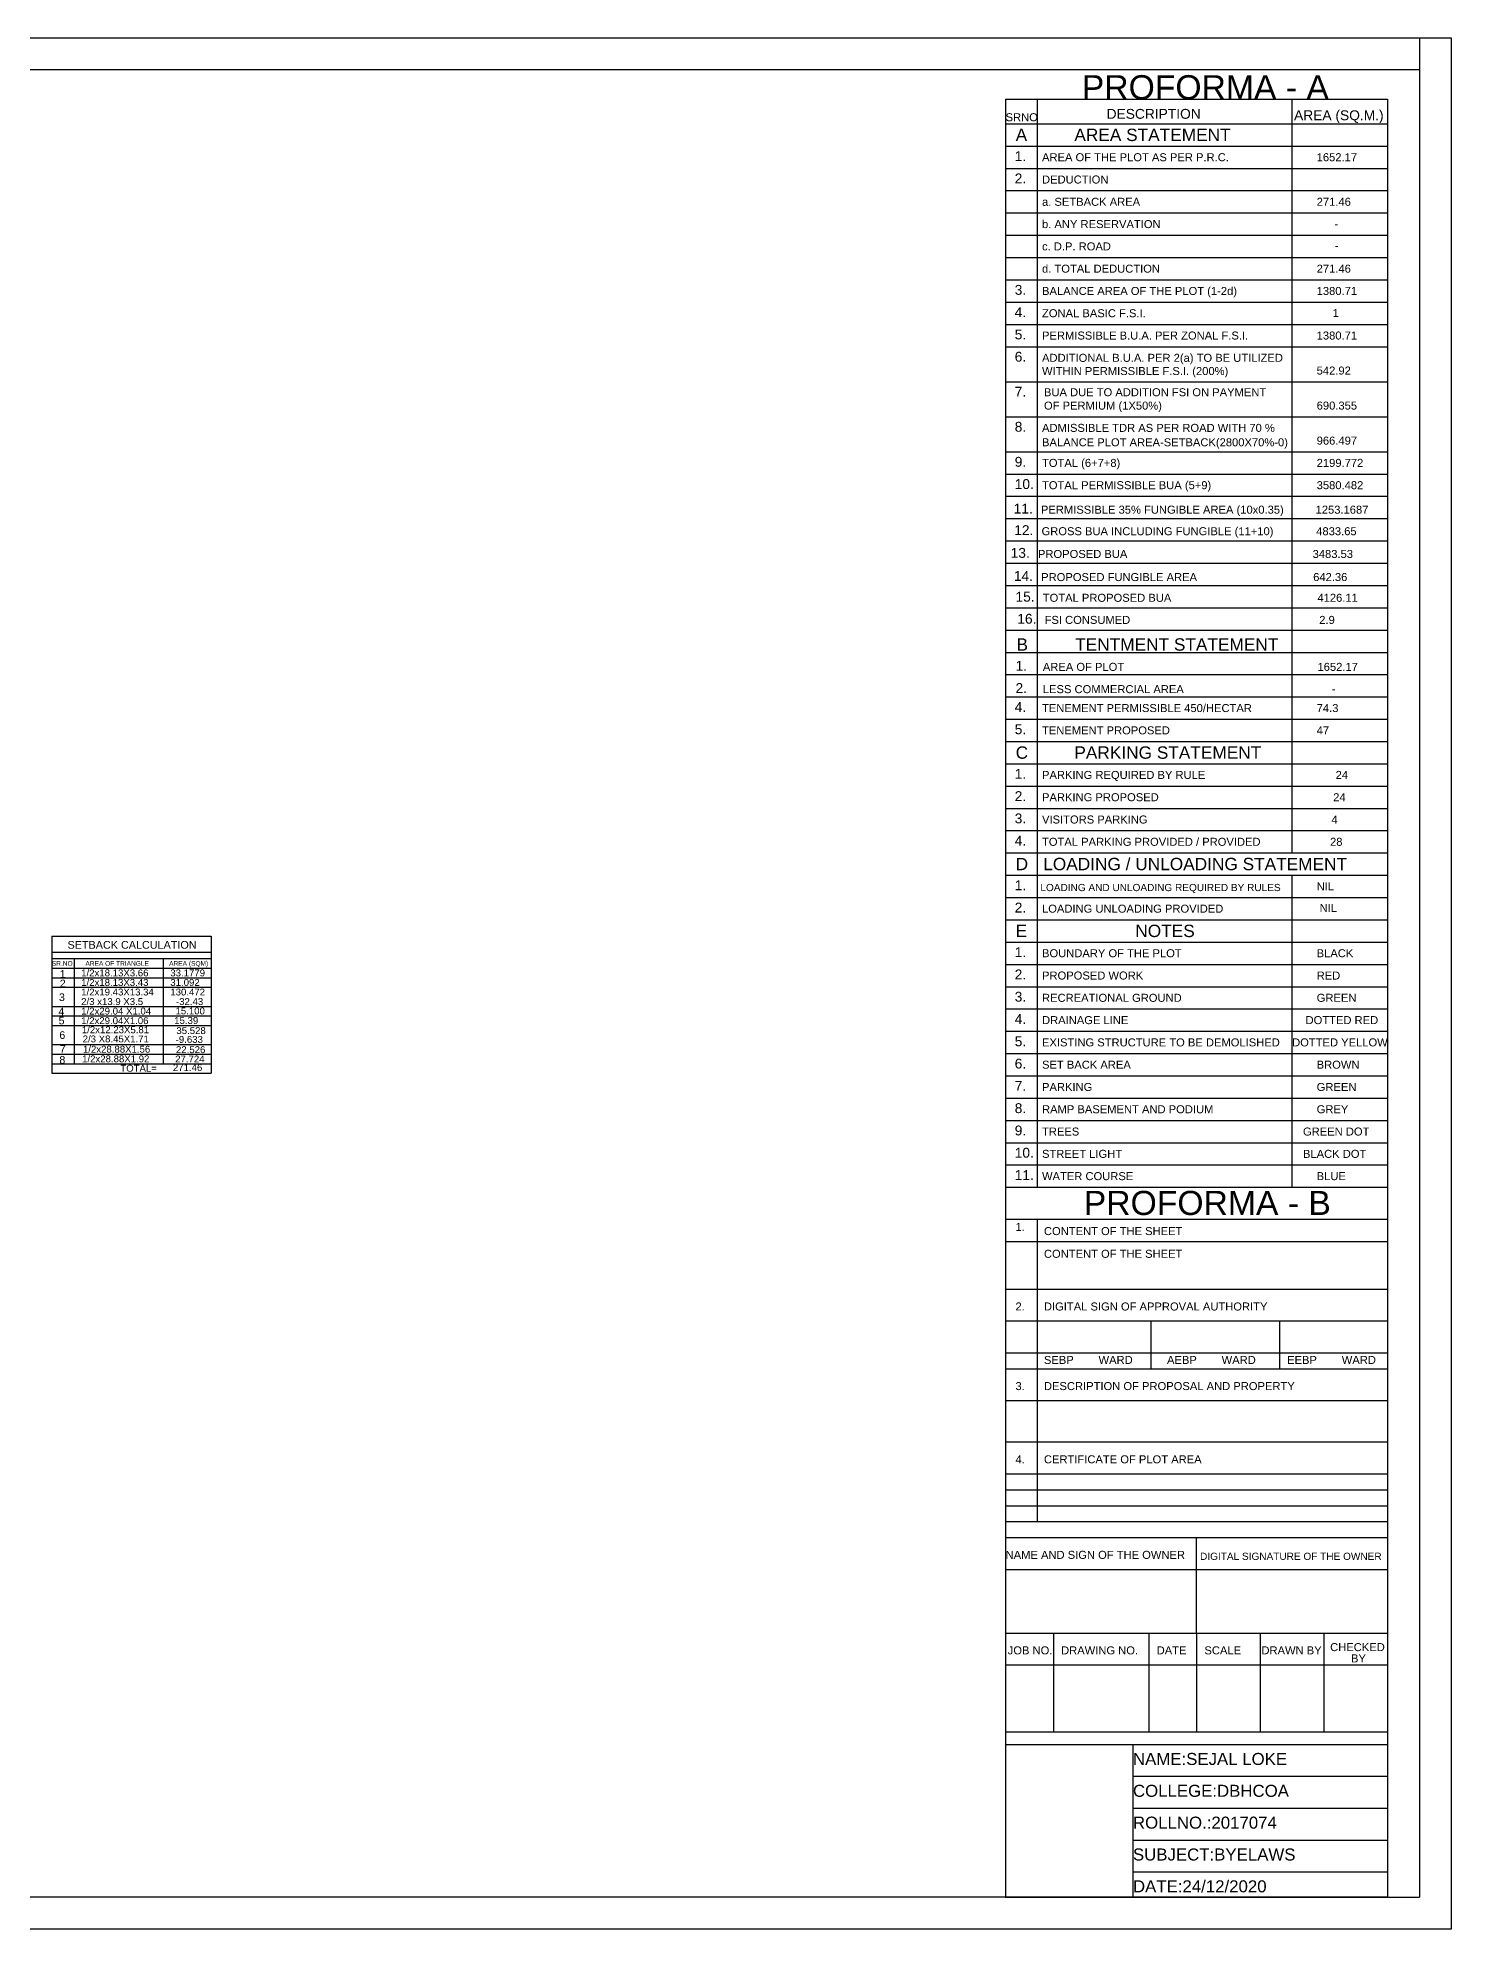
# Model space of a CAD drawing. Header units: metres. Extents: x 29392 to 32022, y 3934 to 33962.
# Drawn here: x 29789 to 30233, y 3934 to 4528 of the extents above; entities that cross this region are included whole.
import ezdxf

# ---------------------------------------------------------------- set-up
doc = ezdxf.new("R2010")
doc.units = ezdxf.units.M
doc.styles.get("Standard").update_dxf_attribs({"font": 'arial.ttf'})

msp = doc.modelspace()

# ---------------------------------------------------------------- linework, layer by layer
for p, q in [((29391.82, 4528.5), (30232.82, 4528.5)), ((30222.86, 4528.5), (30222.86, 3944.5)), ((30232.82, 4528.5), (30232.82, 3934.5)), ((29401.82, 4518.5), (30222.82, 4518.5)), ((30092.86, 4509.19), (30092.86, 3944.5)), ((30092.86, 4509.19), (30212.86, 4509.19)), ((30102.86, 4167.5), (30102.86, 4509.19)), ((30182.86, 4272.5), (30182.86, 4509.19)), ((30212.86, 4509.19), (30212.86, 3944.5)), ((30092.86, 4501.5), (30212.86, 4501.5)), ((30092.86, 4494.5), (30212.86, 4494.5)), ((30092.86, 4494.5), (30212.86, 4494.5)), ((30092.86, 4487.5), (30212.86, 4487.5)), ((30092.86, 4480.5), (30212.86, 4480.5)), ((30092.86, 4473.5), (30212.86, 4473.5)), ((30092.86, 4466.5), (30212.86, 4466.5)), ((30092.86, 4459.5), (30212.86, 4459.5)), ((30092.86, 4452.5), (30212.86, 4452.5)), ((30092.86, 4445.5), (30212.86, 4445.5)), ((30092.86, 4438.5), (30212.86, 4438.5)), ((30092.86, 4431.5), (30212.86, 4431.5)), ((30092.86, 4420.5), (30212.86, 4420.5)), ((30092.86, 4409.5), (30212.86, 4409.5)), ((30092.86, 4398.5), (30212.86, 4398.5)), ((30092.86, 4391.5), (30212.86, 4391.5)), ((30092.86, 4384.5), (30212.86, 4384.5)), ((30092.86, 4377.5), (30212.86, 4377.5)), ((30092.86, 4370.5), (30212.86, 4370.5)), ((30092.86, 4363.5), (30212.86, 4363.5)), ((30092.86, 4356.5), (30212.86, 4356.5)), ((30092.86, 4349.5), (30212.86, 4349.5)), ((30092.86, 4342.5), (30212.86, 4342.5)), ((30092.86, 4335.5), (30212.86, 4335.5)), ((30092.86, 4328.5), (30212.86, 4328.5)), ((30092.86, 4321.5), (30212.86, 4321.5)), ((30092.86, 4314.5), (30212.86, 4314.5)), ((30092.86, 4307.5), (30212.86, 4307.5)), ((30092.86, 4300.5), (30212.86, 4300.5)), ((30092.86, 4293.5), (30212.86, 4293.5)), ((30092.86, 4286.5), (30212.86, 4286.5)), ((30092.86, 4279.5), (30212.86, 4279.5)), ((30092.86, 4272.5), (30212.86, 4272.5)), ((30092.86, 4265.5), (30212.86, 4265.5)), ((30182.86, 4167.5), (30182.86, 4265.5)), ((30092.86, 4258.5), (30212.86, 4258.5)), ((30092.86, 4251.5), (30212.86, 4251.5)), ((29793.28, 4246.31), (29843.28, 4246.31)), ((29793.28, 4246.31), (29793.28, 4203.31)), ((29793.28, 4241.31), (29843.28, 4241.31)), ((29843.28, 4246.31), (29843.28, 4203.31)), ((30092.86, 4244.5), (30212.86, 4244.5)), ((29793.28, 4239.31), (29843.28, 4239.31)), ((29793.28, 4236.31), (29843.28, 4236.31)), ((29800.28, 4239.31), (29800.28, 4206.31)), ((29828.28, 4239.31), (29828.28, 4206.31)), ((30092.86, 4237.5), (30212.86, 4237.5)), ((29793.28, 4233.31), (29843.28, 4233.31)), ((29793.28, 4230.31), (29843.28, 4230.31)), ((30092.86, 4230.5), (30212.86, 4230.5)), ((29793.28, 4224.31), (29843.28, 4224.31)), ((30092.86, 4223.5), (30212.86, 4223.5)), ((29793.28, 4221.31), (29843.28, 4221.31)), ((29793.28, 4218.31), (29843.28, 4218.31)), ((29793.28, 4212.31), (29843.28, 4212.31)), ((29793.28, 4212.31), (29843.28, 4212.31)), ((30092.86, 4216.5), (30212.86, 4216.5)), ((29793.28, 4209.31), (29843.28, 4209.31)), ((29793.28, 4209.31), (29843.28, 4209.31)), ((29793.28, 4206.31), (29843.28, 4206.31)), ((29793.28, 4206.31), (29843.28, 4206.31)), ((30092.86, 4209.5), (30212.86, 4209.5)), ((29793.28, 4203.31), (29843.28, 4203.31)), ((30092.86, 4202.5), (30212.86, 4202.5)), ((30092.86, 4195.5), (30212.86, 4195.5)), ((30092.86, 4188.5), (30212.86, 4188.5)), ((30092.86, 4181.5), (30212.86, 4181.5)), ((30092.86, 4174.5), (30212.86, 4174.5)), ((30092.86, 4167.5), (30212.86, 4167.5)), ((30092.86, 4157.5), (30212.86, 4157.5)), ((30102.86, 4062.5), (30102.86, 4157.5)), ((30092.86, 4150.5), (30212.86, 4150.5)), ((30092.86, 4135.5), (30212.86, 4135.5)), ((30092.86, 4125.5), (30212.86, 4125.5)), ((30138.43, 4125.5), (30138.43, 4110.5)), ((30178.87, 4125.5), (30178.87, 4110.5)), ((30092.86, 4115.5), (30212.86, 4115.5)), ((30092.86, 4110.5), (30212.86, 4110.5)), ((30092.86, 4100.5), (30212.86, 4100.5)), ((30092.86, 4087.5), (30212.86, 4087.5)), ((30092.86, 4077.5), (30212.86, 4077.5)), ((30092.86, 4072.5), (30212.86, 4072.5)), ((30092.86, 4067.5), (30212.86, 4067.5)), ((30092.86, 4062.5), (30212.86, 4062.5)), ((30092.86, 4057.5), (30212.86, 4057.5)), ((30152.86, 4027.5), (30152.86, 4057.5)), ((30092.86, 4047.5), (30212.86, 4047.5)), ((30092.86, 4027.5), (30212.86, 4027.5)), ((30107.86, 4027.5), (30107.86, 3996.5)), ((30137.86, 4027.5), (30137.86, 3996.5)), ((30152.86, 4027.5), (30152.86, 3996.5)), ((30172.86, 4027.5), (30172.86, 3996.5)), ((30192.86, 4027.5), (30192.86, 3996.5)), ((30092.86, 4017.5), (30212.86, 4017.5)), ((30092.86, 3996.5), (30212.86, 3996.5)), ((30092.86, 3992.5), (30212.86, 3992.5)), ((30132.86, 3992.5), (30132.86, 3944.5)), ((30132.86, 3982.5), (30212.86, 3982.5)), ((30132.86, 3972.5), (30212.86, 3972.5)), ((30132.86, 3962.5), (30212.86, 3962.5)), ((30132.86, 3952.5), (30212.86, 3952.5)), ((30212.86, 3944.5), (29401.82, 3944.5)), ((30092.86, 3944.5), (30222.86, 3944.5)), ((30232.82, 3934.5), (29391.82, 3934.5))]:
    msp.add_line(p, q)

# ---------------------------------------------------------------- texts
for s, height, p in [('PROFORMA - A', 7.5765, (30116.79, 4509.19)), ('SRNO', 2.513, (30092.86, 4502.3)), ('DESCRIPTION', 3.0975, (30124.59, 4503.07)), ('AREA (SQ.M.)', 3.0975, (30183.47, 4502.63)), ('A', 3.88, (30096.02, 4496.08)), ('AREA STATEMENT', 3.879, (30114.46, 4496.08)), ('1.', 3.097, (30095.72, 4489.79)), ('AREA OF THE PLOT AS PER P.R.C.', 2.5127, (30104.3, 4489.74)), ('1652.17', 2.513, (30190.57, 4489.74)), ('2.', 3.097, (30095.72, 4482.79)), ('DEDUCTION', 2.513, (30104.3, 4482.74)), ('a. SETBACK AREA', 2.5127, (30104.3, 4475.74)), ('271.46', 2.513, (30190.57, 4475.74)), ('b. ANY RESERVATION', 2.5127, (30104.3, 4468.74)), ('-', 2.51, (30196.18, 4468.83)), ('c. D.P. ROAD', 2.5127, (30104.3, 4461.74)), ('-', 2.51, (30196.27, 4461.99)), ('d. TOTAL DEDUCTION', 2.5127, (30104.3, 4454.74)), ('271.46', 2.513, (30190.57, 4454.74)), ('3.', 3.097, (30095.72, 4447.79)), ('BALANCE AREA OF THE PLOT (1-2d)', 2.5127, (30104.3, 4447.74)), ('1380.71', 2.513, (30190.57, 4447.74)), ('4.', 3.097, (30095.72, 4440.79)), ('ZONAL BASIC F.S.I.', 2.5127, (30104.3, 4440.74)), ('1', 2.51, (30195.6, 4440.85)), ('5.', 3.097, (30095.72, 4433.79)), ('PERMISSIBLE B.U.A. PER ZONAL F.S.I.', 2.5127, (30104.3, 4433.74)), ('1380.71', 2.513, (30190.57, 4433.74)), ('6.', 3.097, (30095.72, 4426.79)), ('ADDITIONAL B.U.A. PER 2(a) TO BE UTILIZED ', 2.5127, (30104.3, 4426.74)), ('WITHIN PERMISSIBLE F.S.I. (200%%%)', 2.5127, (30104.3, 4422.59)), ('542.92', 2.513, (30190.57, 4422.74)), ('7.', 3.097, (30095.72, 4415.79)), ('OF PERMIUM (1X50%%%)', 2.5127, (30104.91, 4411.73)), ('BUA DUE TO ADDITION FSI ON PAYMENT', 2.5127, (30104.91, 4415.93)), ('690.355', 2.513, (30190.57, 4411.74)), ('8.', 3.097, (30095.72, 4404.79)), ('ADMISSIBLE TDR AS PER ROAD WITH 70 %%% ', 2.5127, (30104.3, 4404.74)), ('BALANCE PLOT AREA-SETBACK(2800X70%%%-0)', 2.5127, (30104.3, 4400.21)), ('966.497', 2.513, (30190.57, 4400.74)), ('9.', 3.097, (30095.72, 4393.79)), ('TOTAL (6+7+8)', 2.5127, (30104.3, 4393.74)), ('2199.772', 2.513, (30190.57, 4393.74)), ('10.', 3.097, (30095.72, 4386.79)), ('TOTAL PERMISSIBLE BUA (5+9)', 2.5127, (30104.3, 4386.74)), ('3580.482', 2.513, (30190.57, 4386.74)), ('11.', 3.097, (30095.38, 4379.1)), ('PERMISSIBLE 35%%% FUNGIBLE AREA (10x0.35)', 2.5127, (30103.96, 4379.05)), ('1253.1687', 2.513, (30190.23, 4379.05)), ('12.', 3.097, (30095.57, 4372.33)), ('GROSS BUA INCLUDING FUNGIBLE (11+10)', 2.5127, (30104.15, 4372.28)), ('4833.65', 2.513, (30190.43, 4372.28)), ('13.', 3.097, (30094.44, 4365.19)), ('PROPOSED BUA', 2.5127, (30103.02, 4365.14)), ('3483.53', 2.513, (30189.29, 4365.14)), ('14.', 3.097, (30095.45, 4357.94)), ('PROPOSED FUNGIBLE AREA', 2.5127, (30104.03, 4357.88)), ('642.36', 2.513, (30189.47, 4357.89)), ('15.', 3.097, (30095.96, 4351.43)), ('TOTAL PROPOSED BUA', 2.5127, (30104.54, 4351.38)), ('4126.11', 2.513, (30190.81, 4351.38)), ('16.', 3.097, (30096.53, 4344.49)), ('FSI CONSUMED', 2.5127, (30105.11, 4344.43)), ('2.9', 2.513, (30191.38, 4344.43)), ('B', 3.88, (30096.28, 4336.02)), ('TENTMENT STATEMENT', 3.879, (30114.72, 4336.02)), ('1.', 3.097, (30095.98, 4329.73)), ('AREA OF PLOT', 2.5127, (30104.56, 4329.68)), ('1652.17', 2.513, (30190.83, 4329.68)), ('2.', 3.097, (30095.98, 4322.73)), ('LESS COMMERCIAL AREA', 2.5127, (30104.56, 4322.68)), ('4.', 3.097, (30095.72, 4316.79)), ('TENEMENT PERMISSIBLE 450/HECTAR', 2.5127, (30104.3, 4316.74)), ('74.3', 2.513, (30190.57, 4316.74)), ('-', 2.51, (30195.35, 4322.79)), ('5.', 3.097, (30095.72, 4309.79)), ('TENEMENT PROPOSED ', 2.5127, (30104.3, 4309.74)), ('47', 2.513, (30190.57, 4309.74)), ('C', 3.88, (30096.02, 4302.08)), ('PARKING STATEMENT', 3.879, (30114.46, 4302.08)), ('1.', 3.097, (30095.72, 4295.79)), ('PARKING REQUIRED BY RULE', 2.5127, (30104.3, 4295.74)), ('24', 2.513, (30196.53, 4295.74)), ('2.', 3.097, (30095.72, 4288.79)), ('PARKING PROPOSED ', 2.5127, (30104.3, 4288.74)), ('24', 2.513, (30195.76, 4288.74)), ('3.', 3.097, (30095.72, 4281.79)), ('VISITORS PARKING', 2.5127, (30104.3, 4281.74)), ('4', 2.51, (30195.21, 4281.74)), ('4.', 3.097, (30095.72, 4274.79)), ('TOTAL PARKING PROVIDED / PROVIDED', 2.5127, (30104.3, 4274.74)), ('28', 2.513, (30194.77, 4274.74)), ('D', 3.88, (30096.02, 4267.08)), ('LOADING / UNLOADING STATEMENT', 3.879, (30104.68, 4267.08)), ('1.', 3.097, (30095.72, 4260.79)), ('LOADING AND UNLOADING REQUIRED BY RULES', 2.2614, (30103.78, 4260.51)), ('NIL', 2.513, (30190.57, 4260.74)), ('2.', 3.097, (30095.72, 4253.79)), ('LOADING UNLOADING PROVIDED', 2.5127, (30104.3, 4253.74)), ('NIL', 2.513, (30191.49, 4254)), ('E', 3.88, (30096.02, 4246.08)), ('NOTES', 3.879, (30133.6, 4246.08)), ('SETBACK CALCULATION', 2.4289, (29798.21, 4242.42)), ('1.', 3.097, (30095.72, 4239.79)), ('BOUNDARY OF THE PLOT', 2.5127, (30104.3, 4239.74)), ('BLACK', 2.513, (30190.57, 4239.74)), ('SR.NO.', 1.477, (29793.28, 4237.06)), ('1', 2.4, (29795.77, 4233.31)), ('1/2x18.13X3.66', 2.16, (29802.49, 4233.74)), ('AREA OF TRIANGLE', 1.4768, (29803.83, 4237.06)), ('AREA (SQM)', 1.477, (29830.13, 4237.06)), ('33.1779', 2.16, (29830.49, 4233.74)), ('2.', 3.097, (30095.72, 4232.79)), ('PROPOSED WORK', 2.5127, (30104.3, 4232.74)), ('RED', 2.513, (30190.57, 4232.74)), ('2', 2.4, (29795.77, 4230.31)), ('1/2x18.13X3.43', 2.16, (29802.49, 4230.74)), ('1/2x19.43X13.34', 2.16, (29802.49, 4227.74)), ('31.092', 2.16, (29830.49, 4230.74)), ('130.472', 2.16, (29830.49, 4227.74)), ('4', 2.4, (29795.35, 4221.52)), ('3', 2.4, (29795.51, 4225.99)), ('2/3 x13.9 X3.5', 2.16, (29802.49, 4224.74)), ('1/2x29.04 X1.04', 2.16, (29802.49, 4221.74)), ('15.100', 2.16, (29832.12, 4221.81)), ('-32.43', 2.16, (29832.27, 4224.74)), ('3.', 3.097, (30095.72, 4225.79)), ('RECREATIONAL GROUND', 2.5127, (30104.3, 4225.74)), ('GREEN', 2.513, (30190.57, 4225.74)), ('5', 2.4, (29795.41, 4218.66)), ('1/2x29.04X1.06', 2.16, (29802.49, 4218.74)), ('1/2x12.23X5.81', 2.16, (29802.69, 4215.88)), ('15.39', 2.16, (29831.71, 4218.79)), ('35.528', 2.16, (29832.4, 4215.62)), ('4.', 3.097, (30095.72, 4218.79)), ('DRAINAGE LINE', 2.5127, (30104.3, 4218.74)), ('DOTTED RED', 2.513, (30187.07, 4218.74)), ('6', 2.4, (29795.64, 4214.1)), ('7', 2.4, (29795.77, 4209.75)), ('2/3 X8.45X1.71', 2.16, (29802.96, 4213)), ('1/2x28.88X1.56', 2.16, (29803.05, 4209.78)), ('-9.633', 2.16, (29832.17, 4212.84)), ('22.526', 2.16, (29832.26, 4209.63)), ('5.', 3.097, (30095.72, 4211.79)), ('EXISTING STRUCTURE TO BE DEMOLISHED', 2.5127, (30104.3, 4211.74)), ('DOTTED YELLOW', 2.5127, (30182.86, 4211.74)), ('8', 2.4, (29795.64, 4206.31)), ('1/2x28.88X1.92', 2.16, (29802.78, 4206.74)), ('TOTAL=', 2.16, (29814.79, 4203.8)), ('271.46', 2.16, (29831.31, 4204.03)), ('27.724', 2.16, (29832.02, 4206.71)), ('6.', 3.097, (30095.72, 4204.79)), ('SET BACK AREA', 2.5127, (30104.3, 4204.74)), ('BROWN', 2.513, (30190.57, 4204.74)), ('7.', 3.097, (30095.72, 4197.79)), ('PARKING', 2.513, (30104.3, 4197.74)), ('GREEN', 2.513, (30190.57, 4197.74)), ('8.', 3.097, (30095.72, 4190.79)), ('RAMP BASEMENT AND PODIUM', 2.5127, (30104.3, 4190.74)), ('GREY', 2.513, (30190.57, 4190.74)), ('9.', 3.097, (30095.72, 4183.79)), ('TREES', 2.513, (30104.3, 4183.74)), ('GREEN DOT', 2.513, (30186.27, 4183.74)), ('10.', 3.097, (30095.72, 4176.79)), ('STREET LIGHT', 2.5127, (30104.3, 4176.74)), ('BLACK DOT', 2.513, (30186.27, 4176.74)), ('11.', 3.097, (30095.72, 4169.79)), ('WATER COURSE', 2.5127, (30104.3, 4169.74)), ('BLUE', 2.513, (30190.57, 4169.74)), ('PROFORMA - B', 7.5765, (30117.41, 4158.79)), ('1.', 2.513, (30095.96, 4153.8)), ('CONTENT OF THE SHEET', 2.5127, (30104.9, 4152.48)), ('CONTENT OF THE SHEET', 2.5127, (30104.9, 4145.35)), ('2.', 2.513, (30095.96, 4128.8)), ('DIGITAL SIGN OF APPROVAL AUTHORITY', 2.5127, (30104.9, 4128.8)), ('SEBP        WARD', 2.5127, (30104.9, 4112.01)), ('AEBP        WARD', 2.5127, (30143.56, 4112.01)), ('EEBP        WARD', 2.5127, (30181.29, 4112.01)), ('3.', 2.513, (30095.96, 4103.8)), ('DESCRIPTION OF PROPOSAL AND PROPERTY', 2.5127, (30104.9, 4103.8)), ('4.', 2.513, (30095.96, 4080.8)), ('CERTIFICATE OF PLOT AREA', 2.5127, (30104.9, 4080.8)), ('NAME AND SIGN OF THE OWNER', 2.5127, (30092.86, 4050.8)), ('DIGITAL SIGNATURE OF THE OWNER', 2.2614, (30153.94, 4050.47)), ('JOB NO.', 2.513, (30093.53, 4020.8)), ('DRAWING NO.', 2.5127, (30110.29, 4020.8)), ('DATE', 2.513, (30140.31, 4020.8)), ('SCALE', 2.513, (30155.31, 4020.8)), ('DRAWN BY', 2.513, (30173.22, 4020.8)), ('CHECKED', 2.513, (30194.8, 4021.82)), ('BY', 2.513, (30201.36, 4018.28)), ('NAME:SEJAL LOKE', 3.78, (30132.86, 3986.06)), ('COLLEGE:DBHCOA', 3.78, (30132.86, 3976.06)), ('ROLLNO.:2017074   ', 3.78, (30132.86, 3966.06)), ('SUBJECT:BYELAWS', 3.78, (30132.86, 3956.06)), ('DATE:24/12/2020', 3.78, (30132.86, 3946.06))]:
    msp.add_text(s, height=height).set_placement(p)

doc.saveas('drawing.dxf')
